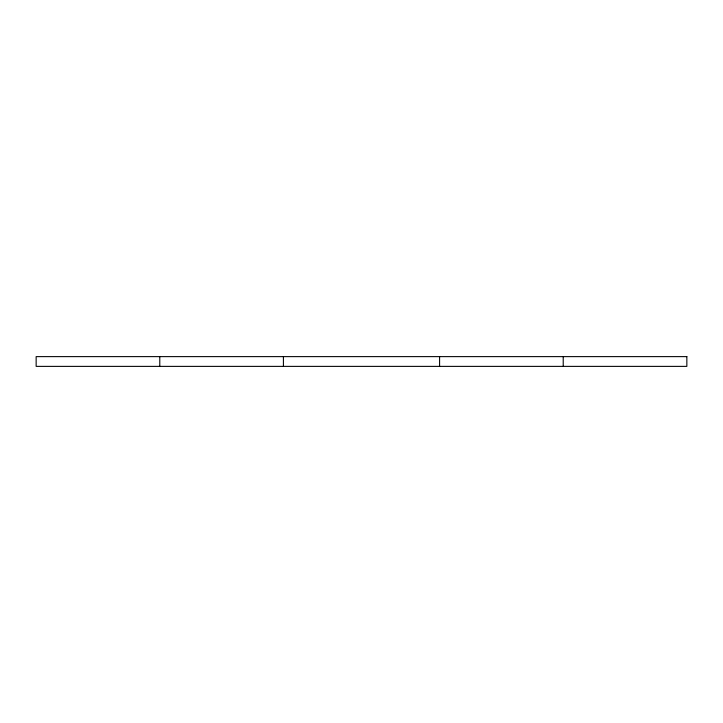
<?xml version="1.0" encoding="UTF-8"?>
<svg xmlns="http://www.w3.org/2000/svg" width="723" height="723" viewBox="0 0 723 723"><rect width="100%" height="100%" fill="white"/><g stroke="black" fill="none" stroke-linecap="round" stroke-linejoin="round"><path stroke-width="1.08" d="M563.217 356.62L563.217 366.38M439.584 356.62L439.584 366.38M283.416 356.62L283.416 366.38M159.783 356.62L159.783 366.38M686.85 356.62L36.15 356.62L36.15 366.38L686.85 366.38L686.85 356.62"/></g></svg>
